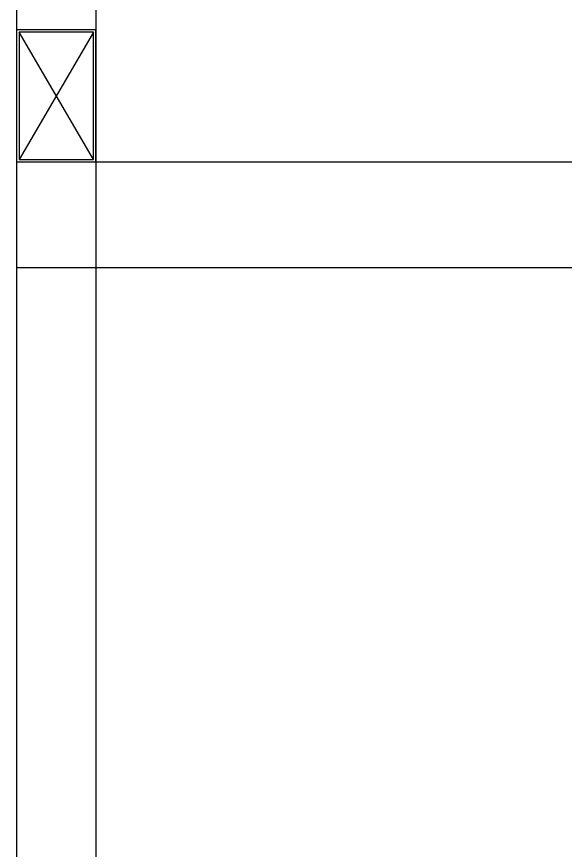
# Model space of a CAD drawing. Header units: millimetres. Extents: x 4754612 to 5801174, y 2368242 to 2777223.
# Drawn here: x 5507164 to 5507683, y 2414464 to 2415253 of the extents above; entities that cross this region are included whole.
import ezdxf

# ---------------------------------------------------------------- set-up
doc = ezdxf.new("R2010")
doc.units = ezdxf.units.MM
doc.header["$LTSCALE"] = 1000
for name, color, linetype in [('DOOR', 4, 'Continuous'), ('OHD Frame', 6, 'Continuous'), ('PIR판넬', 4, 'Continuous')]:
    doc.layers.add(name, color=color, linetype=linetype)

# ---------------------------------------------------------------- blocks, each defined once
blk = doc.blocks.new('프레임125X75X2.3T')
at = {"color": 1}
for p, q in [((187297.8229255066, -254578.1941907376, 4.096512934743002e-07), (187368.2229255066, -254457.7941907376, 4.096512934743002e-07)), ((187297.8229255066, -254457.7941907376, 4.096512934743002e-07), (187368.2229255066, -254578.1941907376, 4.096512934743002e-07))]:
    blk.add_line(p, q, dxfattribs=at)
at = {"layer": 'OHD Frame', "elevation": 4.096512934743002e-07}
for points in [[(187370.5229255066, -254455.4941907376), (187370.5229255066, -254580.4941907376), (187295.5229255066, -254580.4941907376), (187295.5229255066, -254455.4941907376)], [(187368.2229255066, -254457.7941907376), (187368.2229255066, -254578.1941907376), (187297.8229255066, -254578.1941907376), (187297.8229255066, -254457.7941907376)]]:
    blk.add_lwpolyline(points, close=True, dxfattribs=at)
blk = doc.blocks.new('A$C27682B79')
at = {"layer": 'OHD Frame'}
for p, q in [((-1548.214285712689, 9560.000000003725), (-1548.214285712689, 1.383014023303986e-07)), ((-1473.214285712689, 9560.000000003725), (-1473.214285712689, 1.383014023303986e-07))]:
    blk.add_line(p, q, dxfattribs=at)
at = {"layer": 'PIR판넬'}
for p, q in [((-1548.214285712689, 4100.000000059605), (-538.2142857136205, 4100.000000095926)), ((-1548.214285712689, 4100.000000059605), (-1548.214285712689, 4000.000000059605)), ((-1548.214285712689, 4000.000000059605), (-538.2142857136205, 4000.000000095926))]:
    blk.add_line(p, q, dxfattribs=at)
at = {"xscale": -1}
blk.add_blockref('프레임125X75X2.3T', (185822.3086397937, 258680.4941908759, -4.096512736196472e-07), dxfattribs=at)

msp = doc.modelspace()

# ---------------------------------------------------------------- block references
at = {"layer": 'DOOR'}
msp.add_blockref('A$C27682B79', (5508711.723126055, 2411015.382311775), dxfattribs=at)

doc.saveas('drawing.dxf')
